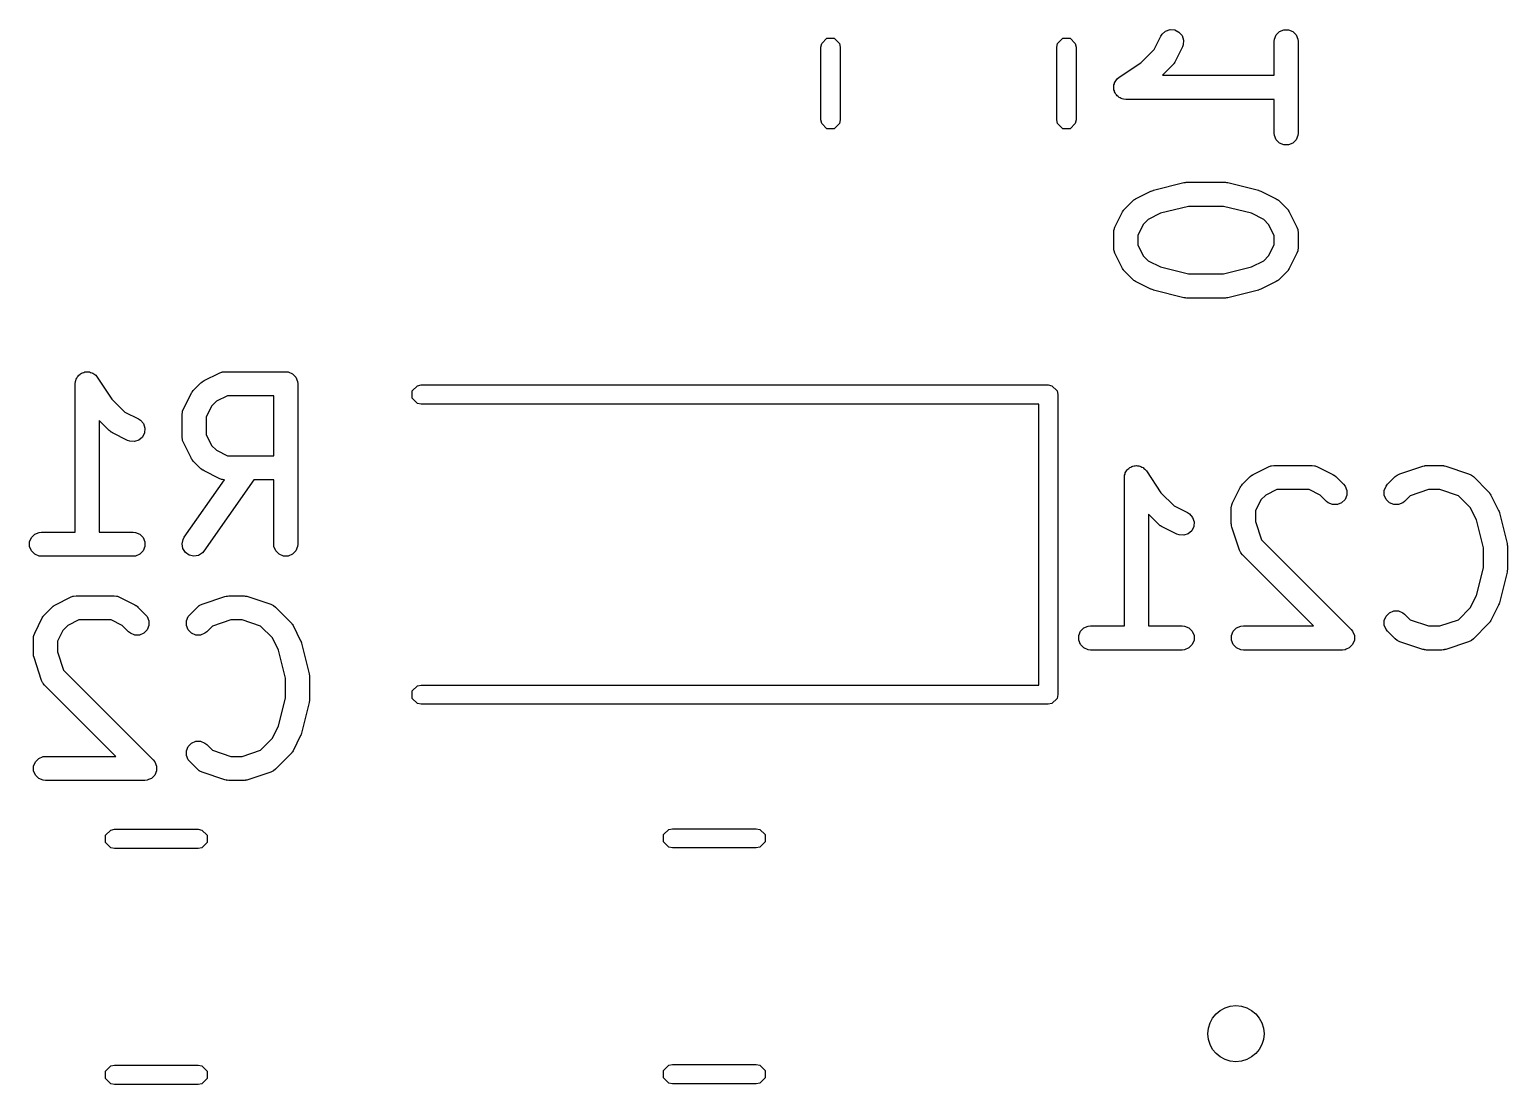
# Model space of a CAD drawing. Header units: inches. Extents: x 0.27 to 2.89, y 0.32 to 2.19.
# Drawn here: x 2.0435 to 2.4062, y 1.1004 to 1.3592 of the extents above; entities that cross this region are included whole.
import ezdxf

# ---------------------------------------------------------------- set-up
doc = ezdxf.new("R2010")
doc.units = ezdxf.units.IN
doc.header["$MEASUREMENT"] = 0
doc.layers.add('BLACK', color=250, linetype='CONTINUOUS')

msp = doc.modelspace()

# ---------------------------------------------------------------- linework, layer by layer
at = {"layer": 'BLACK', "linetype": 'CONTINUOUS'}
for p, q in [((2.23788, 1.35584), (2.23916, 1.35712)), ((2.23916, 1.35712), (2.24097, 1.35712)), ((2.24097, 1.35712), (2.24225, 1.35584)), ((2.29575, 1.35584), (2.29703, 1.35712)), ((2.29703, 1.35712), (2.29884, 1.35712)), ((2.29884, 1.35712), (2.30012, 1.35584)), ((2.31944, 1.35431), (2.3211, 1.35763)), ((2.3211, 1.35763), (2.32141, 1.35812)), ((2.32141, 1.35812), (2.32228, 1.35888)), ((2.32228, 1.35888), (2.32338, 1.35924)), ((2.32338, 1.35924), (2.32453, 1.35916)), ((2.32453, 1.35916), (2.32556, 1.35864)), ((2.32556, 1.35864), (2.32631, 1.35777)), ((2.32631, 1.35777), (2.32667, 1.35668)), ((2.32667, 1.35668), (2.32659, 1.35553)), ((2.34891, 1.35631), (2.34897, 1.35689)), ((2.34897, 1.35689), (2.34941, 1.35795)), ((2.34941, 1.35795), (2.35023, 1.35877)), ((2.35023, 1.35877), (2.35129, 1.35921)), ((2.35129, 1.35921), (2.35244, 1.35921)), ((2.35244, 1.35921), (2.35351, 1.35877)), ((2.35351, 1.35877), (2.35432, 1.35795)), ((2.35432, 1.35795), (2.35476, 1.35689)), ((2.35476, 1.35689), (2.35482, 1.35631)), ((2.2377, 1.35494), (2.23788, 1.35584)), ((2.2377, 1.33706), (2.2377, 1.35494)), ((2.24225, 1.35584), (2.24243, 1.35494)), ((2.24243, 1.35494), (2.24243, 1.33706)), ((2.29557, 1.35494), (2.29575, 1.35584)), ((2.29557, 1.33706), (2.29557, 1.35494)), ((2.30012, 1.35584), (2.3003, 1.35494)), ((2.3003, 1.35494), (2.3003, 1.33706)), ((2.31624, 1.35111), (2.31944, 1.35431)), ((2.32639, 1.35499), (2.32451, 1.35124)), ((2.32659, 1.35553), (2.32639, 1.35499)), ((2.34891, 1.34802), (2.34891, 1.35631)), ((2.35482, 1.35631), (2.35482, 1.33381)), ((2.31086, 1.34752), (2.31624, 1.35111)), ((2.32396, 1.35047), (2.3215, 1.34802)), ((2.32414, 1.3507), (2.32396, 1.35047)), ((2.3242, 1.35075), (2.32414, 1.3507)), ((2.32426, 1.35084), (2.3242, 1.35075)), ((2.32433, 1.35092), (2.32426, 1.35084)), ((2.32436, 1.35099), (2.32433, 1.35092)), ((2.32451, 1.35124), (2.32436, 1.35099)), ((2.3096, 1.34564), (2.30971, 1.34591)), ((2.30971, 1.34591), (2.30977, 1.3462)), ((2.30977, 1.3462), (2.30993, 1.34644)), ((2.30993, 1.34644), (2.31004, 1.3467)), ((2.31004, 1.3467), (2.31025, 1.34691)), ((2.31025, 1.34691), (2.31041, 1.34715)), ((2.31041, 1.34715), (2.31085, 1.34752)), ((2.31085, 1.34752), (2.31086, 1.34752)), ((2.31086, 1.34752), (2.31086, 1.34752)), ((2.31086, 1.34752), (2.31086, 1.34752)), ((2.3215, 1.34802), (2.34891, 1.34802)), ((2.30954, 1.34507), (2.3096, 1.34535)), ((2.3096, 1.34478), (2.30954, 1.34507)), ((2.3096, 1.34535), (2.3096, 1.34564)), ((2.3096, 1.34449), (2.3096, 1.34478)), ((2.30971, 1.34422), (2.3096, 1.34449)), ((2.30977, 1.34394), (2.30971, 1.34422)), ((2.30993, 1.34369), (2.30977, 1.34394)), ((2.31004, 1.34342), (2.30993, 1.34369)), ((2.31025, 1.34322), (2.31004, 1.34342)), ((2.31041, 1.34298), (2.31025, 1.34322)), ((2.31065, 1.34281), (2.31041, 1.34298)), ((2.31086, 1.34261), (2.31065, 1.34281)), ((2.31112, 1.3425), (2.31086, 1.34261)), ((2.31136, 1.34234), (2.31112, 1.3425)), ((2.31165, 1.34228), (2.31136, 1.34234)), ((2.31192, 1.34217), (2.31165, 1.34228)), ((2.31249, 1.34211), (2.31192, 1.34217)), ((2.3125, 1.34211), (2.31249, 1.34211)), ((2.31249, 1.34211), (2.31249, 1.34211)), ((2.31249, 1.34211), (2.31249, 1.34211)), ((2.34891, 1.34211), (2.3125, 1.34211)), ((2.34891, 1.33381), (2.34891, 1.34211)), ((2.23788, 1.33616), (2.2377, 1.33706)), ((2.23916, 1.33488), (2.23788, 1.33616)), ((2.24097, 1.33488), (2.23916, 1.33488)), ((2.24225, 1.33616), (2.24097, 1.33488)), ((2.24243, 1.33706), (2.24225, 1.33616)), ((2.29575, 1.33616), (2.29557, 1.33706)), ((2.29703, 1.33488), (2.29575, 1.33616)), ((2.29884, 1.33488), (2.29703, 1.33488)), ((2.30012, 1.33616), (2.29884, 1.33488)), ((2.3003, 1.33706), (2.30012, 1.33616)), ((2.34897, 1.33324), (2.34891, 1.33381)), ((2.34941, 1.33217), (2.34897, 1.33324)), ((2.35023, 1.33136), (2.34941, 1.33217)), ((2.35129, 1.33092), (2.35023, 1.33136)), ((2.35351, 1.33136), (2.35244, 1.33092)), ((2.35432, 1.33217), (2.35351, 1.33136)), ((2.35476, 1.33324), (2.35432, 1.33217)), ((2.35482, 1.33381), (2.35476, 1.33324)), ((2.35244, 1.33092), (2.35129, 1.33092)), ((2.31928, 1.31981), (2.32678, 1.32168)), ((2.32678, 1.32168), (2.32688, 1.3217)), ((2.32688, 1.3217), (2.32692, 1.32171)), ((2.32692, 1.32171), (2.32714, 1.32173)), ((2.32714, 1.32173), (2.32735, 1.32177)), ((2.32735, 1.32177), (2.32739, 1.32176)), ((2.32739, 1.32176), (2.32749, 1.32177)), ((2.32749, 1.32177), (2.33687, 1.32177)), ((2.33687, 1.32177), (2.33697, 1.32176)), ((2.33697, 1.32176), (2.33701, 1.32177)), ((2.33701, 1.32177), (2.33723, 1.32173)), ((2.33723, 1.32173), (2.33744, 1.32171)), ((2.33744, 1.32171), (2.33749, 1.3217)), ((2.33749, 1.3217), (2.33758, 1.32168)), ((2.33758, 1.32168), (2.34508, 1.31981)), ((2.31228, 1.31528), (2.31416, 1.31715)), ((2.31416, 1.31715), (2.31438, 1.31734)), ((2.31438, 1.31734), (2.31444, 1.3174)), ((2.31444, 1.3174), (2.31452, 1.31746)), ((2.31452, 1.31746), (2.31461, 1.31752)), ((2.31461, 1.31752), (2.31468, 1.31755)), ((2.31468, 1.31755), (2.31493, 1.31771)), ((2.31493, 1.31771), (2.31868, 1.31958)), ((2.31868, 1.31958), (2.31872, 1.3196)), ((2.31872, 1.3196), (2.31873, 1.31961)), ((2.31873, 1.31961), (2.31898, 1.3197)), ((2.31898, 1.3197), (2.31922, 1.31979)), ((2.31922, 1.31979), (2.31924, 1.31979)), ((2.31924, 1.31979), (2.31928, 1.31981)), ((2.34508, 1.31981), (2.34513, 1.31979)), ((2.34513, 1.31979), (2.34515, 1.31979)), ((2.34515, 1.31979), (2.34539, 1.3197)), ((2.34539, 1.3197), (2.34563, 1.31961)), ((2.34563, 1.31961), (2.34565, 1.3196)), ((2.34565, 1.3196), (2.34569, 1.31958)), ((2.34569, 1.31958), (2.34944, 1.31771)), ((2.34944, 1.31771), (2.34969, 1.31755)), ((2.34969, 1.31755), (2.34976, 1.31752)), ((2.34976, 1.31752), (2.34984, 1.31746)), ((2.34984, 1.31746), (2.34993, 1.3174)), ((2.34993, 1.3174), (2.34998, 1.31734)), ((2.34998, 1.31734), (2.35021, 1.31715)), ((2.35021, 1.31715), (2.35208, 1.31528)), ((2.30986, 1.31076), (2.31173, 1.31451)), ((2.31173, 1.31451), (2.31189, 1.31476)), ((2.31189, 1.31476), (2.31192, 1.31483)), ((2.31192, 1.31483), (2.31198, 1.31491)), ((2.31198, 1.31491), (2.31204, 1.315)), ((2.31204, 1.315), (2.3121, 1.31505)), ((2.3121, 1.31505), (2.31228, 1.31528)), ((2.32103, 1.31416), (2.318, 1.31264)), ((2.32786, 1.31586), (2.32103, 1.31416)), ((2.33651, 1.31586), (2.32786, 1.31586)), ((2.34334, 1.31416), (2.33651, 1.31586)), ((2.34637, 1.31264), (2.34334, 1.31416)), ((2.35208, 1.31528), (2.35227, 1.31505)), ((2.35227, 1.31505), (2.35232, 1.315)), ((2.35232, 1.315), (2.35238, 1.31491)), ((2.35238, 1.31491), (2.35245, 1.31483)), ((2.35245, 1.31483), (2.35248, 1.31476)), ((2.35248, 1.31476), (2.35263, 1.31451)), ((2.35263, 1.31451), (2.35451, 1.31076)), ((2.30954, 1.30944), (2.3096, 1.31002)), ((2.30954, 1.30569), (2.30954, 1.30944)), ((2.3096, 1.31002), (2.30964, 1.31012)), ((2.30964, 1.31012), (2.30965, 1.31022)), ((2.30965, 1.31022), (2.30986, 1.31076)), ((2.3168, 1.31144), (2.31545, 1.30875)), ((2.318, 1.31264), (2.3168, 1.31144)), ((2.34757, 1.31144), (2.34637, 1.31264)), ((2.34891, 1.30875), (2.34757, 1.31144)), ((2.35451, 1.31076), (2.35471, 1.31022)), ((2.35471, 1.31022), (2.35472, 1.31012)), ((2.35472, 1.31012), (2.35476, 1.31002)), ((2.35476, 1.31002), (2.35482, 1.30944)), ((2.35482, 1.30944), (2.35482, 1.30569)), ((2.31545, 1.30875), (2.31545, 1.30639)), ((2.31545, 1.30639), (2.3168, 1.30369)), ((2.34757, 1.30369), (2.34891, 1.30639)), ((2.34891, 1.30639), (2.34891, 1.30875)), ((2.3096, 1.30512), (2.30954, 1.30569)), ((2.30964, 1.30502), (2.3096, 1.30512)), ((2.30965, 1.30491), (2.30964, 1.30502)), ((2.30986, 1.30437), (2.30965, 1.30491)), ((2.31173, 1.30062), (2.30986, 1.30437)), ((2.3168, 1.30369), (2.318, 1.30249)), ((2.318, 1.30249), (2.32103, 1.30098)), ((2.34334, 1.30098), (2.34637, 1.30249)), ((2.34637, 1.30249), (2.34757, 1.30369)), ((2.35451, 1.30437), (2.35263, 1.30062)), ((2.35471, 1.30491), (2.35451, 1.30437)), ((2.35472, 1.30502), (2.35471, 1.30491)), ((2.35476, 1.30512), (2.35472, 1.30502)), ((2.35482, 1.30569), (2.35476, 1.30512)), ((2.31189, 1.30037), (2.31173, 1.30062)), ((2.31192, 1.3003), (2.31189, 1.30037)), ((2.31198, 1.30022), (2.31192, 1.3003)), ((2.31204, 1.30013), (2.31198, 1.30022)), ((2.3121, 1.30008), (2.31204, 1.30013)), ((2.31228, 1.29986), (2.3121, 1.30008)), ((2.31416, 1.29798), (2.31228, 1.29986)), ((2.32103, 1.30098), (2.32786, 1.29927)), ((2.32786, 1.29927), (2.33651, 1.29927)), ((2.33651, 1.29927), (2.34334, 1.30098)), ((2.35208, 1.29986), (2.35021, 1.29798)), ((2.35227, 1.30008), (2.35208, 1.29986)), ((2.35232, 1.30013), (2.35227, 1.30008)), ((2.35238, 1.30022), (2.35232, 1.30013)), ((2.35245, 1.3003), (2.35238, 1.30022)), ((2.35248, 1.30037), (2.35245, 1.3003)), ((2.35263, 1.30062), (2.35248, 1.30037)), ((2.31438, 1.29779), (2.31416, 1.29798)), ((2.31444, 1.29774), (2.31438, 1.29779)), ((2.31452, 1.29768), (2.31444, 1.29774)), ((2.31461, 1.29761), (2.31452, 1.29768)), ((2.31468, 1.29758), (2.31461, 1.29761)), ((2.31493, 1.29743), (2.31468, 1.29758)), ((2.31868, 1.29555), (2.31493, 1.29743)), ((2.31872, 1.29554), (2.31868, 1.29555)), ((2.31873, 1.29552), (2.31872, 1.29554)), ((2.31898, 1.29544), (2.31873, 1.29552)), ((2.31922, 1.29535), (2.31898, 1.29544)), ((2.31924, 1.29534), (2.31922, 1.29535)), ((2.31928, 1.29533), (2.31924, 1.29534)), ((2.32678, 1.29345), (2.31928, 1.29533)), ((2.34508, 1.29533), (2.33758, 1.29345)), ((2.34513, 1.29534), (2.34508, 1.29533)), ((2.34515, 1.29535), (2.34513, 1.29534)), ((2.34539, 1.29544), (2.34515, 1.29535)), ((2.34563, 1.29552), (2.34539, 1.29544)), ((2.34565, 1.29554), (2.34563, 1.29552)), ((2.34569, 1.29555), (2.34565, 1.29554)), ((2.34944, 1.29743), (2.34569, 1.29555)), ((2.34969, 1.29758), (2.34944, 1.29743)), ((2.34976, 1.29761), (2.34969, 1.29758)), ((2.34984, 1.29768), (2.34976, 1.29761)), ((2.34993, 1.29774), (2.34984, 1.29768)), ((2.34998, 1.29779), (2.34993, 1.29774)), ((2.35021, 1.29798), (2.34998, 1.29779)), ((2.32688, 1.29344), (2.32678, 1.29345)), ((2.32692, 1.29342), (2.32688, 1.29344)), ((2.32714, 1.2934), (2.32692, 1.29342)), ((2.32735, 1.29337), (2.32714, 1.2934)), ((2.32739, 1.29338), (2.32735, 1.29337)), ((2.32749, 1.29337), (2.32739, 1.29338)), ((2.33687, 1.29337), (2.32749, 1.29337)), ((2.33697, 1.29338), (2.33687, 1.29337)), ((2.33701, 1.29337), (2.33697, 1.29338)), ((2.33723, 1.2934), (2.33701, 1.29337)), ((2.33744, 1.29342), (2.33723, 1.2934)), ((2.33749, 1.29344), (2.33744, 1.29342)), ((2.33758, 1.29345), (2.33749, 1.29344)), ((2.05471, 1.2729), (2.05482, 1.27317)), ((2.05482, 1.27317), (2.05488, 1.27345)), ((2.05488, 1.27345), (2.05504, 1.2737)), ((2.05504, 1.2737), (2.05515, 1.27396)), ((2.05515, 1.27396), (2.05536, 1.27417)), ((2.05536, 1.27417), (2.05552, 1.27441)), ((2.05552, 1.27441), (2.05576, 1.27457)), ((2.05576, 1.27457), (2.05597, 1.27478)), ((2.05597, 1.27478), (2.05624, 1.27489)), ((2.05624, 1.27489), (2.05648, 1.27505)), ((2.05648, 1.27505), (2.05676, 1.27511)), ((2.05676, 1.27511), (2.05703, 1.27522)), ((2.05703, 1.27522), (2.05732, 1.27522)), ((2.05732, 1.27522), (2.05761, 1.27527)), ((2.05761, 1.27527), (2.05789, 1.27522)), ((2.05789, 1.27522), (2.05818, 1.27522)), ((2.05818, 1.27522), (2.05845, 1.27511)), ((2.05845, 1.27511), (2.05874, 1.27505)), ((2.05874, 1.27505), (2.05898, 1.27489)), ((2.05898, 1.27489), (2.05925, 1.27478)), ((2.05925, 1.27478), (2.05945, 1.27457)), ((2.05945, 1.27457), (2.0597, 1.27441)), ((2.0597, 1.27441), (2.06006, 1.27396)), ((2.06006, 1.27396), (2.06006, 1.27396)), ((2.06006, 1.27396), (2.06006, 1.27396)), ((2.06006, 1.27396), (2.06006, 1.27396)), ((2.06006, 1.27396), (2.06365, 1.26858)), ((2.08628, 1.27309), (2.09003, 1.27496)), ((2.09003, 1.27496), (2.09057, 1.27517)), ((2.09057, 1.27517), (2.09068, 1.27518)), ((2.09068, 1.27518), (2.09078, 1.27522)), ((2.09078, 1.27522), (2.09135, 1.27527)), ((2.09135, 1.27527), (2.10635, 1.27527)), ((2.10635, 1.27527), (2.10693, 1.27522)), ((2.10693, 1.27522), (2.10799, 1.27478)), ((2.10799, 1.27478), (2.1088, 1.27396)), ((2.1088, 1.27396), (2.10925, 1.2729)), ((2.05465, 1.27233), (2.05471, 1.2729)), ((2.05465, 1.27232), (2.05465, 1.27233)), ((2.05465, 1.27233), (2.05465, 1.27233)), ((2.05465, 1.2359), (2.05465, 1.27232)), ((2.05465, 1.27232), (2.05465, 1.27232)), ((2.08121, 1.26614), (2.08309, 1.26989)), ((2.08309, 1.26989), (2.08324, 1.27014)), ((2.08324, 1.27014), (2.08327, 1.27021)), ((2.08327, 1.27021), (2.08334, 1.27029)), ((2.08334, 1.27029), (2.08339, 1.27038)), ((2.08339, 1.27038), (2.08345, 1.27043)), ((2.08345, 1.27043), (2.08364, 1.27066)), ((2.08364, 1.27066), (2.08551, 1.27254)), ((2.08551, 1.27254), (2.08574, 1.27272)), ((2.08574, 1.27272), (2.08579, 1.27278)), ((2.08579, 1.27278), (2.08588, 1.27284)), ((2.08588, 1.27284), (2.08596, 1.2729)), ((2.08596, 1.2729), (2.08603, 1.27293)), ((2.08603, 1.27293), (2.08628, 1.27309)), ((2.10925, 1.2729), (2.1093, 1.27232)), ((2.1093, 1.27232), (2.1093, 1.23295)), ((2.13737, 1.27057), (2.13865, 1.27185)), ((2.13737, 1.26877), (2.13737, 1.27057)), ((2.13865, 1.27185), (2.13955, 1.27203)), ((2.13955, 1.27203), (2.29349, 1.27203)), ((2.29349, 1.27203), (2.29439, 1.27185)), ((2.29439, 1.27185), (2.29567, 1.27057)), ((2.29567, 1.27057), (2.29585, 1.26967)), ((2.29585, 1.26967), (2.29585, 1.19605)), ((2.06365, 1.26858), (2.06685, 1.26537)), ((2.081, 1.2656), (2.08121, 1.26614)), ((2.08815, 1.26682), (2.08681, 1.26413)), ((2.08935, 1.26802), (2.08815, 1.26682)), ((2.09205, 1.26937), (2.08935, 1.26802)), ((2.1034, 1.26937), (2.09205, 1.26937)), ((2.1034, 1.25465), (2.1034, 1.26937)), ((2.13865, 1.26749), (2.13737, 1.26877)), ((2.13955, 1.26731), (2.13865, 1.26749)), ((2.29113, 1.26731), (2.13955, 1.26731)), ((2.29113, 1.19841), (2.29113, 1.26731)), ((2.06302, 1.26086), (2.06056, 1.26332)), ((2.06056, 1.26332), (2.06056, 1.2359)), ((2.06685, 1.26537), (2.07017, 1.26371)), ((2.07017, 1.26371), (2.07066, 1.26341)), ((2.07066, 1.26341), (2.07142, 1.26254)), ((2.07142, 1.26254), (2.07178, 1.26144)), ((2.0809, 1.26482), (2.08096, 1.2654)), ((2.0809, 1.2592), (2.0809, 1.26482)), ((2.08096, 1.2654), (2.081, 1.2655)), ((2.081, 1.2655), (2.081, 1.2656)), ((2.08681, 1.26413), (2.08681, 1.2599)), ((2.06324, 1.26067), (2.06302, 1.26086)), ((2.06329, 1.26062), (2.06324, 1.26067)), ((2.06338, 1.26056), (2.06329, 1.26062)), ((2.06346, 1.26049), (2.06338, 1.26056)), ((2.06354, 1.26046), (2.06346, 1.26049)), ((2.06378, 1.26031), (2.06354, 1.26046)), ((2.06753, 1.25843), (2.06378, 1.26031)), ((2.07119, 1.25926), (2.07032, 1.25851)), ((2.0717, 1.26029), (2.07119, 1.25926)), ((2.07178, 1.26144), (2.0717, 1.26029)), ((2.08096, 1.25862), (2.0809, 1.2592)), ((2.08681, 1.2599), (2.08815, 1.2572)), ((2.06807, 1.25823), (2.06753, 1.25843)), ((2.06922, 1.25814), (2.06807, 1.25823)), ((2.07032, 1.25851), (2.06922, 1.25814)), ((2.081, 1.25852), (2.08096, 1.25862)), ((2.081, 1.25842), (2.081, 1.25852)), ((2.08121, 1.25788), (2.081, 1.25842)), ((2.08309, 1.25413), (2.08121, 1.25788)), ((2.08815, 1.2572), (2.08935, 1.256)), ((2.08935, 1.256), (2.09205, 1.25465)), ((2.08324, 1.25388), (2.08309, 1.25413)), ((2.08327, 1.25381), (2.08324, 1.25388)), ((2.08334, 1.25373), (2.08327, 1.25381)), ((2.08339, 1.25364), (2.08334, 1.25373)), ((2.08345, 1.25359), (2.08339, 1.25364)), ((2.08364, 1.25336), (2.08345, 1.25359)), ((2.08551, 1.25149), (2.08364, 1.25336)), ((2.08574, 1.2513), (2.08551, 1.25149)), ((2.09205, 1.25465), (2.1034, 1.25465)), ((2.31286, 1.25117), (2.31302, 1.25141)), ((2.31302, 1.25141), (2.31327, 1.25157)), ((2.31327, 1.25157), (2.31347, 1.25178)), ((2.31347, 1.25178), (2.31374, 1.25189)), ((2.31374, 1.25189), (2.31398, 1.25205)), ((2.31398, 1.25205), (2.31427, 1.25211)), ((2.31427, 1.25211), (2.31453, 1.25222)), ((2.31453, 1.25222), (2.31483, 1.25222)), ((2.31483, 1.25222), (2.31511, 1.25227)), ((2.31511, 1.25227), (2.3154, 1.25222)), ((2.3154, 1.25222), (2.31569, 1.25222)), ((2.31569, 1.25222), (2.31596, 1.25211)), ((2.31596, 1.25211), (2.31624, 1.25205)), ((2.31624, 1.25205), (2.31648, 1.25189)), ((2.31648, 1.25189), (2.31675, 1.25178)), ((2.31675, 1.25178), (2.31696, 1.25157)), ((2.31696, 1.25157), (2.3172, 1.25141)), ((2.3172, 1.25141), (2.31756, 1.25096)), ((2.34379, 1.25009), (2.34754, 1.25196)), ((2.34754, 1.25196), (2.34808, 1.25217)), ((2.34808, 1.25217), (2.34818, 1.25218)), ((2.34818, 1.25218), (2.34828, 1.25222)), ((2.34828, 1.25222), (2.34886, 1.25227)), ((2.34886, 1.25227), (2.35823, 1.25227)), ((2.35823, 1.25227), (2.35881, 1.25222)), ((2.35881, 1.25222), (2.3589, 1.25218)), ((2.3589, 1.25218), (2.35901, 1.25217)), ((2.35901, 1.25217), (2.35955, 1.25196)), ((2.35955, 1.25196), (2.3633, 1.25009)), ((2.37979, 1.25025), (2.38542, 1.25212)), ((2.38542, 1.25212), (2.3857, 1.25219)), ((2.3857, 1.25219), (2.38578, 1.25222)), ((2.38578, 1.25222), (2.38588, 1.25223)), ((2.38588, 1.25223), (2.38598, 1.25225)), ((2.38598, 1.25225), (2.38606, 1.25225)), ((2.38606, 1.25225), (2.38635, 1.25227)), ((2.38635, 1.25227), (2.3901, 1.25227)), ((2.3901, 1.25227), (2.39039, 1.25225)), ((2.39039, 1.25225), (2.39047, 1.25225)), ((2.39047, 1.25225), (2.39057, 1.25223)), ((2.39057, 1.25223), (2.39068, 1.25222)), ((2.39068, 1.25222), (2.39075, 1.25219)), ((2.39075, 1.25219), (2.39103, 1.25212)), ((2.39103, 1.25212), (2.39666, 1.25025)), ((2.08143, 1.23465), (2.09131, 1.24875)), ((2.08579, 1.25124), (2.08574, 1.2513)), ((2.08588, 1.25119), (2.08579, 1.25124)), ((2.08596, 1.25112), (2.08588, 1.25119)), ((2.08603, 1.25109), (2.08596, 1.25112)), ((2.08628, 1.25093), (2.08603, 1.25109)), ((2.09851, 1.24875), (2.08627, 1.23126)), ((2.09003, 1.24906), (2.08628, 1.25093)), ((2.09057, 1.24885), (2.09003, 1.24906)), ((2.09068, 1.24884), (2.09057, 1.24885)), ((2.09078, 1.2488), (2.09068, 1.24884)), ((2.09131, 1.24875), (2.09078, 1.2488)), ((2.1034, 1.24875), (2.09851, 1.24875)), ((2.1034, 1.23295), (2.1034, 1.24875)), ((2.31216, 1.24933), (2.31221, 1.2499)), ((2.31216, 1.24932), (2.31216, 1.24933)), ((2.31216, 1.24933), (2.31216, 1.24933)), ((2.31216, 1.2129), (2.31216, 1.24932)), ((2.31216, 1.24932), (2.31216, 1.24932)), ((2.31221, 1.2499), (2.31233, 1.25017)), ((2.31233, 1.25017), (2.31238, 1.25045)), ((2.31238, 1.25045), (2.31254, 1.2507)), ((2.31254, 1.2507), (2.31266, 1.25096)), ((2.31266, 1.25096), (2.31286, 1.25117)), ((2.31756, 1.25096), (2.31757, 1.25096)), ((2.31757, 1.25096), (2.31757, 1.25096)), ((2.31757, 1.25096), (2.31757, 1.25096)), ((2.31757, 1.25096), (2.32115, 1.24558)), ((2.34114, 1.24766), (2.34302, 1.24954)), ((2.34302, 1.24954), (2.34325, 1.24972)), ((2.34325, 1.24972), (2.3433, 1.24978)), ((2.3433, 1.24978), (2.34339, 1.24984)), ((2.34339, 1.24984), (2.34347, 1.2499)), ((2.34347, 1.2499), (2.34354, 1.24993)), ((2.34354, 1.24993), (2.34379, 1.25009)), ((2.3633, 1.25009), (2.36355, 1.24993)), ((2.36355, 1.24993), (2.36362, 1.2499)), ((2.36362, 1.2499), (2.3637, 1.24984)), ((2.3637, 1.24984), (2.36379, 1.24978)), ((2.36379, 1.24978), (2.36384, 1.24972)), ((2.36384, 1.24972), (2.36407, 1.24954)), ((2.36407, 1.24954), (2.36594, 1.24766)), ((2.37676, 1.24766), (2.37864, 1.24954)), ((2.37864, 1.24954), (2.37909, 1.2499)), ((2.37909, 1.2499), (2.37918, 1.24994)), ((2.37918, 1.24994), (2.37927, 1.25001)), ((2.37927, 1.25001), (2.37979, 1.25025)), ((2.39666, 1.25025), (2.39719, 1.25001)), ((2.39719, 1.25001), (2.39727, 1.24994)), ((2.39727, 1.24994), (2.39737, 1.2499)), ((2.39737, 1.2499), (2.39781, 1.24954)), ((2.39781, 1.24954), (2.40156, 1.24579)), ((2.32115, 1.24558), (2.32436, 1.24238)), ((2.33872, 1.24314), (2.34059, 1.24689)), ((2.34059, 1.24689), (2.34075, 1.24714)), ((2.34075, 1.24714), (2.34078, 1.24721)), ((2.34078, 1.24721), (2.34084, 1.24729)), ((2.34084, 1.24729), (2.3409, 1.24738)), ((2.3409, 1.24738), (2.34096, 1.24743)), ((2.34096, 1.24743), (2.34114, 1.24766)), ((2.34686, 1.24502), (2.34566, 1.24382)), ((2.34955, 1.24637), (2.34686, 1.24502)), ((2.35753, 1.24637), (2.34955, 1.24637)), ((2.36023, 1.24502), (2.35753, 1.24637)), ((2.36177, 1.24348), (2.36023, 1.24502)), ((2.36594, 1.24766), (2.36631, 1.24721)), ((2.36631, 1.24721), (2.36675, 1.24615)), ((2.36675, 1.245), (2.36631, 1.24393)), ((2.36675, 1.24615), (2.36675, 1.245)), ((2.37596, 1.24615), (2.3764, 1.24721)), ((2.37596, 1.245), (2.37596, 1.24615)), ((2.3764, 1.24393), (2.37596, 1.245)), ((2.3764, 1.24721), (2.37676, 1.24766)), ((2.38232, 1.24487), (2.38094, 1.24348)), ((2.38683, 1.24637), (2.38232, 1.24487)), ((2.38962, 1.24637), (2.38683, 1.24637)), ((2.39413, 1.24487), (2.38962, 1.24637)), ((2.39705, 1.24195), (2.39413, 1.24487)), ((2.40156, 1.24579), (2.40175, 1.24556)), ((2.40175, 1.24556), (2.40181, 1.24551)), ((2.40181, 1.24551), (2.40186, 1.24542)), ((2.40186, 1.24542), (2.40193, 1.24534)), ((2.40193, 1.24534), (2.40196, 1.24527)), ((2.40196, 1.24527), (2.40212, 1.24502)), ((2.40212, 1.24502), (2.40399, 1.24127)), ((2.32436, 1.24238), (2.32768, 1.24071)), ((2.32768, 1.24071), (2.32817, 1.24041)), ((2.3384, 1.24182), (2.33846, 1.2424)), ((2.3384, 1.23807), (2.3384, 1.24182)), ((2.33846, 1.2424), (2.3385, 1.2425)), ((2.3385, 1.2425), (2.33851, 1.2426)), ((2.33851, 1.2426), (2.33872, 1.24314)), ((2.34566, 1.24382), (2.34431, 1.24113)), ((2.34431, 1.24113), (2.34431, 1.23855)), ((2.36221, 1.24312), (2.36177, 1.24348)), ((2.36328, 1.24268), (2.36221, 1.24312)), ((2.36443, 1.24268), (2.36328, 1.24268)), ((2.36549, 1.24312), (2.36443, 1.24268)), ((2.36631, 1.24393), (2.36549, 1.24312)), ((2.37721, 1.24312), (2.3764, 1.24393)), ((2.37828, 1.24268), (2.37721, 1.24312)), ((2.37943, 1.24268), (2.37828, 1.24268)), ((2.38049, 1.24312), (2.37943, 1.24268)), ((2.38094, 1.24348), (2.38049, 1.24312)), ((2.39856, 1.23892), (2.39705, 1.24195)), ((2.40399, 1.24127), (2.40401, 1.24123)), ((2.40401, 1.24123), (2.40402, 1.24121)), ((2.40402, 1.24121), (2.40411, 1.24097)), ((2.40411, 1.24097), (2.4042, 1.24073)), ((2.4042, 1.24073), (2.4042, 1.24071)), ((2.4042, 1.24071), (2.40421, 1.24066)), ((2.40421, 1.24066), (2.40609, 1.23317)), ((2.32052, 1.23786), (2.31806, 1.24032)), ((2.31806, 1.24032), (2.31806, 1.2129)), ((2.32075, 1.23767), (2.32052, 1.23786)), ((2.3208, 1.23762), (2.32075, 1.23767)), ((2.32089, 1.23756), (2.3208, 1.23762)), ((2.32097, 1.23749), (2.32089, 1.23756)), ((2.32104, 1.23746), (2.32097, 1.23749)), ((2.32129, 1.23731), (2.32104, 1.23746)), ((2.32504, 1.23543), (2.32129, 1.23731)), ((2.32817, 1.24041), (2.32892, 1.23954)), ((2.32921, 1.23729), (2.32869, 1.23626)), ((2.32892, 1.23954), (2.32929, 1.23844)), ((2.32929, 1.23844), (2.32921, 1.23729)), ((2.33843, 1.23778), (2.3384, 1.23807)), ((2.33843, 1.2377), (2.33843, 1.23778)), ((2.33845, 1.2376), (2.33843, 1.2377)), ((2.33846, 1.2375), (2.33845, 1.2376)), ((2.33849, 1.23743), (2.33846, 1.2375)), ((2.33856, 1.23714), (2.33849, 1.23743)), ((2.34043, 1.23152), (2.33856, 1.23714)), ((2.34431, 1.23855), (2.34581, 1.23404)), ((2.40027, 1.23209), (2.39856, 1.23892)), ((2.04346, 1.23353), (2.0439, 1.23459)), ((2.04346, 1.23238), (2.04346, 1.23353)), ((2.0439, 1.23459), (2.04472, 1.23541)), ((2.04472, 1.23541), (2.04578, 1.23585)), ((2.04578, 1.23585), (2.04636, 1.2359)), ((2.04636, 1.2359), (2.05465, 1.2359)), ((2.06056, 1.2359), (2.06885, 1.2359)), ((2.06885, 1.2359), (2.06943, 1.23585)), ((2.06943, 1.23585), (2.07049, 1.23541)), ((2.07049, 1.23541), (2.07131, 1.23459)), ((2.07131, 1.23459), (2.07175, 1.23353)), ((2.07175, 1.23353), (2.07175, 1.23238)), ((2.0809, 1.23302), (2.08115, 1.23414)), ((2.08115, 1.23414), (2.08143, 1.23465)), ((2.32558, 1.23523), (2.32504, 1.23543)), ((2.32673, 1.23514), (2.32558, 1.23523)), ((2.32782, 1.23551), (2.32673, 1.23514)), ((2.32869, 1.23626), (2.32782, 1.23551)), ((2.34581, 1.23404), (2.36782, 1.21204)), ((2.0439, 1.23131), (2.04346, 1.23238)), ((2.04472, 1.2305), (2.0439, 1.23131)), ((2.04578, 1.23006), (2.04472, 1.2305)), ((2.04636, 1.23), (2.04578, 1.23006)), ((2.06885, 1.23), (2.04636, 1.23)), ((2.06943, 1.23006), (2.06885, 1.23)), ((2.07049, 1.2305), (2.06943, 1.23006)), ((2.07131, 1.23131), (2.07049, 1.2305)), ((2.07175, 1.23238), (2.07131, 1.23131)), ((2.0811, 1.23188), (2.0809, 1.23302)), ((2.08172, 1.23091), (2.0811, 1.23188)), ((2.08266, 1.23025), (2.08172, 1.23091)), ((2.08379, 1.23), (2.08266, 1.23025)), ((2.08492, 1.2302), (2.08379, 1.23)), ((2.08589, 1.23082), (2.08492, 1.2302)), ((2.08627, 1.23126), (2.08589, 1.23082)), ((2.10345, 1.23238), (2.1034, 1.23295)), ((2.10389, 1.23131), (2.10345, 1.23238)), ((2.10471, 1.2305), (2.10389, 1.23131)), ((2.10577, 1.23006), (2.10471, 1.2305)), ((2.10693, 1.23006), (2.10577, 1.23006)), ((2.10799, 1.2305), (2.10693, 1.23006)), ((2.1088, 1.23131), (2.10799, 1.2305)), ((2.10925, 1.23238), (2.1088, 1.23131)), ((2.1093, 1.23295), (2.10925, 1.23238)), ((2.34067, 1.23099), (2.34043, 1.23152)), ((2.34074, 1.23091), (2.34067, 1.23099)), ((2.34078, 1.23081), (2.34074, 1.23091)), ((2.34114, 1.23036), (2.34078, 1.23081)), ((2.3586, 1.2129), (2.34114, 1.23036)), ((2.40027, 1.22719), (2.40027, 1.23209)), ((2.40609, 1.23317), (2.4061, 1.23307)), ((2.4061, 1.23307), (2.40612, 1.23303)), ((2.40612, 1.23303), (2.40614, 1.23281)), ((2.40614, 1.23281), (2.40617, 1.23259)), ((2.40617, 1.23259), (2.40617, 1.23255)), ((2.40617, 1.23255), (2.40618, 1.23245)), ((2.40618, 1.23245), (2.40618, 1.22682)), ((2.39856, 1.22036), (2.40027, 1.22719)), ((2.40609, 1.22611), (2.40421, 1.21861)), ((2.4061, 1.22621), (2.40609, 1.22611)), ((2.40612, 1.22625), (2.4061, 1.22621)), ((2.40614, 1.22647), (2.40612, 1.22625)), ((2.40617, 1.22668), (2.40614, 1.22647)), ((2.40618, 1.22682), (2.40617, 1.22672)), ((2.40617, 1.22672), (2.40617, 1.22668)), ((2.04979, 1.21809), (2.05354, 1.21996)), ((2.05354, 1.21996), (2.05408, 1.22017)), ((2.05408, 1.22017), (2.05418, 1.22018)), ((2.05418, 1.22018), (2.05428, 1.22022)), ((2.05428, 1.22022), (2.05486, 1.22027)), ((2.05486, 1.22027), (2.06423, 1.22027)), ((2.06423, 1.22027), (2.06481, 1.22022)), ((2.06481, 1.22022), (2.0649, 1.22018)), ((2.0649, 1.22018), (2.06501, 1.22017)), ((2.06501, 1.22017), (2.06555, 1.21996)), ((2.06555, 1.21996), (2.0693, 1.21809)), ((2.08579, 1.21825), (2.09142, 1.22012)), ((2.09142, 1.22012), (2.0917, 1.22019)), ((2.0917, 1.22019), (2.09178, 1.22022)), ((2.09178, 1.22022), (2.09188, 1.22023)), ((2.09188, 1.22023), (2.09198, 1.22025)), ((2.09198, 1.22025), (2.09206, 1.22025)), ((2.09206, 1.22025), (2.09235, 1.22027)), ((2.09235, 1.22027), (2.0961, 1.22027)), ((2.0961, 1.22027), (2.09639, 1.22025)), ((2.09639, 1.22025), (2.09647, 1.22025)), ((2.09647, 1.22025), (2.09657, 1.22023)), ((2.09657, 1.22023), (2.09668, 1.22022)), ((2.09668, 1.22022), (2.09675, 1.22019)), ((2.09675, 1.22019), (2.09703, 1.22012)), ((2.09703, 1.22012), (2.10266, 1.21825)), ((2.39705, 1.21733), (2.39856, 1.22036)), ((2.04659, 1.21489), (2.04675, 1.21514)), ((2.04675, 1.21514), (2.04678, 1.21521)), ((2.04678, 1.21521), (2.04684, 1.21529)), ((2.04684, 1.21529), (2.0469, 1.21538)), ((2.0469, 1.21538), (2.04696, 1.21543)), ((2.04696, 1.21543), (2.04714, 1.21566)), ((2.04714, 1.21566), (2.04902, 1.21754)), ((2.04902, 1.21754), (2.04925, 1.21772)), ((2.04925, 1.21772), (2.0493, 1.21778)), ((2.0493, 1.21778), (2.04939, 1.21784)), ((2.04939, 1.21784), (2.04947, 1.2179)), ((2.04947, 1.2179), (2.04954, 1.21793)), ((2.04954, 1.21793), (2.04979, 1.21809)), ((2.0693, 1.21809), (2.06955, 1.21793)), ((2.06955, 1.21793), (2.06962, 1.2179)), ((2.06962, 1.2179), (2.0697, 1.21784)), ((2.0697, 1.21784), (2.06979, 1.21778)), ((2.06979, 1.21778), (2.06984, 1.21772)), ((2.06984, 1.21772), (2.07007, 1.21754)), ((2.07007, 1.21754), (2.07194, 1.21566)), ((2.07194, 1.21566), (2.07231, 1.21521)), ((2.07231, 1.21521), (2.07275, 1.21415)), ((2.08196, 1.21415), (2.0824, 1.21521)), ((2.0824, 1.21521), (2.08276, 1.21566)), ((2.08276, 1.21566), (2.08464, 1.21754)), ((2.08464, 1.21754), (2.08509, 1.2179)), ((2.08509, 1.2179), (2.08518, 1.21794)), ((2.08518, 1.21794), (2.08527, 1.21801)), ((2.08527, 1.21801), (2.08579, 1.21825)), ((2.10266, 1.21825), (2.10319, 1.21801)), ((2.10319, 1.21801), (2.10327, 1.21794)), ((2.10327, 1.21794), (2.10337, 1.2179)), ((2.10337, 1.2179), (2.10381, 1.21754)), ((2.10381, 1.21754), (2.10756, 1.21379)), ((2.37596, 1.21428), (2.3764, 1.21534)), ((2.3764, 1.21534), (2.37721, 1.21616)), ((2.37721, 1.21616), (2.37828, 1.2166)), ((2.37828, 1.2166), (2.37943, 1.2166)), ((2.37943, 1.2166), (2.38049, 1.21616)), ((2.38049, 1.21616), (2.38094, 1.21579)), ((2.38094, 1.21579), (2.38232, 1.21441)), ((2.39413, 1.21441), (2.39705, 1.21733)), ((2.40399, 1.21801), (2.40212, 1.21426)), ((2.40401, 1.21805), (2.40399, 1.21801)), ((2.40402, 1.21806), (2.40401, 1.21805)), ((2.40411, 1.21831), (2.40402, 1.21806)), ((2.4042, 1.21855), (2.40411, 1.21831)), ((2.40421, 1.21861), (2.4042, 1.21857)), ((2.4042, 1.21857), (2.4042, 1.21855)), ((2.04472, 1.21114), (2.04659, 1.21489)), ((2.05166, 1.21182), (2.05031, 1.20913)), ((2.05286, 1.21302), (2.05166, 1.21182)), ((2.05555, 1.21437), (2.05286, 1.21302)), ((2.06353, 1.21437), (2.05555, 1.21437)), ((2.06623, 1.21302), (2.06353, 1.21437)), ((2.06777, 1.21148), (2.06623, 1.21302)), ((2.06821, 1.21112), (2.06777, 1.21148)), ((2.07231, 1.21193), (2.07149, 1.21112)), ((2.07275, 1.213), (2.07231, 1.21193)), ((2.07275, 1.21415), (2.07275, 1.213)), ((2.08196, 1.213), (2.08196, 1.21415)), ((2.0824, 1.21193), (2.08196, 1.213)), ((2.08321, 1.21112), (2.0824, 1.21193)), ((2.08694, 1.21148), (2.08649, 1.21112)), ((2.08832, 1.21287), (2.08694, 1.21148)), ((2.09283, 1.21437), (2.08832, 1.21287)), ((2.09562, 1.21437), (2.09283, 1.21437)), ((2.10013, 1.21287), (2.09562, 1.21437)), ((2.10305, 1.20995), (2.10013, 1.21287)), ((2.10756, 1.21379), (2.10775, 1.21356)), ((2.10775, 1.21356), (2.10781, 1.21351)), ((2.10781, 1.21351), (2.10786, 1.21342)), ((2.10786, 1.21342), (2.10793, 1.21334)), ((2.10793, 1.21334), (2.10796, 1.21327)), ((2.10796, 1.21327), (2.10812, 1.21302)), ((2.10812, 1.21302), (2.10999, 1.20927)), ((2.30097, 1.21053), (2.30141, 1.21159)), ((2.30141, 1.21159), (2.30222, 1.21241)), ((2.30222, 1.21241), (2.30329, 1.21285)), ((2.30329, 1.21285), (2.30386, 1.2129)), ((2.30386, 1.2129), (2.31216, 1.2129)), ((2.31806, 1.2129), (2.32636, 1.2129)), ((2.32636, 1.2129), (2.32694, 1.21285)), ((2.32694, 1.21285), (2.328, 1.21241)), ((2.328, 1.21241), (2.32881, 1.21159)), ((2.32881, 1.21159), (2.32926, 1.21053)), ((2.33846, 1.21053), (2.3389, 1.21159)), ((2.3389, 1.21159), (2.33972, 1.21241)), ((2.33972, 1.21241), (2.34078, 1.21285)), ((2.34078, 1.21285), (2.34136, 1.2129)), ((2.34136, 1.2129), (2.3586, 1.2129)), ((2.36782, 1.21204), (2.36818, 1.21159)), ((2.36818, 1.21159), (2.36863, 1.21053)), ((2.37596, 1.21313), (2.37596, 1.21428)), ((2.3764, 1.21206), (2.37596, 1.21313)), ((2.37676, 1.21161), (2.3764, 1.21206)), ((2.37864, 1.20974), (2.37676, 1.21161)), ((2.38232, 1.21441), (2.38683, 1.2129)), ((2.38683, 1.2129), (2.38962, 1.2129)), ((2.38962, 1.2129), (2.39413, 1.21441)), ((2.40156, 1.21349), (2.39781, 1.20974)), ((2.40175, 1.21371), (2.40156, 1.21349)), ((2.40181, 1.21377), (2.40175, 1.21371)), ((2.40186, 1.21385), (2.40181, 1.21377)), ((2.40193, 1.21394), (2.40186, 1.21385)), ((2.40196, 1.21401), (2.40193, 1.21394)), ((2.40212, 1.21426), (2.40196, 1.21401)), ((2.0444, 1.20982), (2.04446, 1.2104)), ((2.0444, 1.20607), (2.0444, 1.20982)), ((2.04446, 1.2104), (2.0445, 1.2105)), ((2.0445, 1.2105), (2.04451, 1.2106)), ((2.04451, 1.2106), (2.04472, 1.21114)), ((2.05031, 1.20913), (2.05031, 1.20655)), ((2.06928, 1.21068), (2.06821, 1.21112)), ((2.07043, 1.21068), (2.06928, 1.21068)), ((2.07149, 1.21112), (2.07043, 1.21068)), ((2.08428, 1.21068), (2.08321, 1.21112)), ((2.08543, 1.21068), (2.08428, 1.21068)), ((2.08649, 1.21112), (2.08543, 1.21068)), ((2.10456, 1.20692), (2.10305, 1.20995)), ((2.10999, 1.20927), (2.11001, 1.20923)), ((2.11001, 1.20923), (2.11002, 1.20921)), ((2.11002, 1.20921), (2.11011, 1.20897)), ((2.11011, 1.20897), (2.1102, 1.20873)), ((2.1102, 1.20873), (2.1102, 1.20871)), ((2.1102, 1.20871), (2.11021, 1.20866)), ((2.11021, 1.20866), (2.11209, 1.20117)), ((2.30097, 1.20938), (2.30097, 1.21053)), ((2.30141, 1.20831), (2.30097, 1.20938)), ((2.30222, 1.2075), (2.30141, 1.20831)), ((2.32881, 1.20831), (2.328, 1.2075)), ((2.32926, 1.20938), (2.32881, 1.20831)), ((2.32926, 1.21053), (2.32926, 1.20938)), ((2.33846, 1.20938), (2.33846, 1.21053)), ((2.3389, 1.20831), (2.33846, 1.20938)), ((2.33972, 1.2075), (2.3389, 1.20831)), ((2.36818, 1.20831), (2.36737, 1.2075)), ((2.36863, 1.20938), (2.36818, 1.20831)), ((2.36863, 1.21053), (2.36863, 1.20938)), ((2.37909, 1.20937), (2.37864, 1.20974)), ((2.37918, 1.20933), (2.37909, 1.20937)), ((2.37927, 1.20926), (2.37918, 1.20933)), ((2.37979, 1.20903), (2.37927, 1.20926)), ((2.38542, 1.20715), (2.37979, 1.20903)), ((2.39666, 1.20903), (2.39103, 1.20715)), ((2.39719, 1.20926), (2.39666, 1.20903)), ((2.39727, 1.20933), (2.39719, 1.20926)), ((2.39737, 1.20937), (2.39727, 1.20933)), ((2.39781, 1.20974), (2.39737, 1.20937)), ((2.04443, 1.20578), (2.0444, 1.20607)), ((2.04443, 1.2057), (2.04443, 1.20578)), ((2.04445, 1.2056), (2.04443, 1.2057)), ((2.04446, 1.2055), (2.04445, 1.2056)), ((2.04449, 1.20543), (2.04446, 1.2055)), ((2.04456, 1.20514), (2.04449, 1.20543)), ((2.04643, 1.19952), (2.04456, 1.20514)), ((2.05031, 1.20655), (2.05181, 1.20204)), ((2.10627, 1.20009), (2.10456, 1.20692)), ((2.30329, 1.20706), (2.30222, 1.2075)), ((2.30386, 1.207), (2.30329, 1.20706)), ((2.32636, 1.207), (2.30386, 1.207)), ((2.32694, 1.20706), (2.32636, 1.207)), ((2.328, 1.2075), (2.32694, 1.20706)), ((2.34078, 1.20706), (2.33972, 1.2075)), ((2.34136, 1.207), (2.34078, 1.20706)), ((2.36573, 1.207), (2.34136, 1.207)), ((2.36631, 1.20706), (2.36573, 1.207)), ((2.36662, 1.20719), (2.36631, 1.20706)), ((2.36737, 1.2075), (2.36662, 1.20719)), ((2.3857, 1.20709), (2.38542, 1.20715)), ((2.38578, 1.20706), (2.3857, 1.20709)), ((2.38588, 1.20705), (2.38578, 1.20706)), ((2.38598, 1.20702), (2.38588, 1.20705)), ((2.38606, 1.20703), (2.38598, 1.20702)), ((2.38635, 1.207), (2.38606, 1.20703)), ((2.3901, 1.207), (2.38635, 1.207)), ((2.39039, 1.20703), (2.3901, 1.207)), ((2.39047, 1.20702), (2.39039, 1.20703)), ((2.39057, 1.20705), (2.39047, 1.20702)), ((2.39068, 1.20706), (2.39057, 1.20705)), ((2.39075, 1.20709), (2.39068, 1.20706)), ((2.39103, 1.20715), (2.39075, 1.20709)), ((2.05181, 1.20204), (2.07382, 1.18004)), ((2.11209, 1.20117), (2.1121, 1.20107)), ((2.1121, 1.20107), (2.11212, 1.20103)), ((2.11212, 1.20103), (2.11214, 1.20081)), ((2.11214, 1.20081), (2.11217, 1.20059)), ((2.11217, 1.20059), (2.11217, 1.20055)), ((2.04667, 1.19899), (2.04643, 1.19952)), ((2.04674, 1.19891), (2.04667, 1.19899)), ((2.04678, 1.19881), (2.04674, 1.19891)), ((2.04714, 1.19836), (2.04678, 1.19881)), ((2.0646, 1.1809), (2.04714, 1.19836)), ((2.10627, 1.19519), (2.10627, 1.20009)), ((2.11217, 1.20055), (2.11218, 1.20045)), ((2.11218, 1.20045), (2.11218, 1.19482)), ((2.13737, 1.19695), (2.13865, 1.19823)), ((2.13865, 1.19823), (2.13955, 1.19841)), ((2.13955, 1.19841), (2.29113, 1.19841)), ((2.10456, 1.18836), (2.10627, 1.19519)), ((2.11209, 1.19411), (2.11021, 1.18661)), ((2.1121, 1.19421), (2.11209, 1.19411)), ((2.11212, 1.19425), (2.1121, 1.19421)), ((2.11214, 1.19447), (2.11212, 1.19425)), ((2.11217, 1.19468), (2.11214, 1.19447)), ((2.11218, 1.19482), (2.11217, 1.19472)), ((2.11217, 1.19472), (2.11217, 1.19468)), ((2.13737, 1.19514), (2.13737, 1.19695)), ((2.13865, 1.19386), (2.13737, 1.19514)), ((2.13955, 1.19369), (2.13865, 1.19386)), ((2.29349, 1.19369), (2.13955, 1.19369)), ((2.29439, 1.19386), (2.29349, 1.19369)), ((2.29567, 1.19514), (2.29439, 1.19386)), ((2.29585, 1.19605), (2.29567, 1.19514)), ((2.10305, 1.18533), (2.10456, 1.18836)), ((2.11011, 1.18631), (2.11002, 1.18606)), ((2.1102, 1.18655), (2.11011, 1.18631)), ((2.11021, 1.18661), (2.1102, 1.18657)), ((2.1102, 1.18657), (2.1102, 1.18655)), ((2.08196, 1.18228), (2.0824, 1.18334)), ((2.0824, 1.18334), (2.08321, 1.18416)), ((2.08321, 1.18416), (2.08428, 1.1846)), ((2.08428, 1.1846), (2.08543, 1.1846)), ((2.08543, 1.1846), (2.08649, 1.18416)), ((2.08649, 1.18416), (2.08694, 1.18379)), ((2.08694, 1.18379), (2.08832, 1.18241)), ((2.10013, 1.18241), (2.10305, 1.18533)), ((2.10999, 1.18601), (2.10812, 1.18226)), ((2.11001, 1.18605), (2.10999, 1.18601)), ((2.11002, 1.18606), (2.11001, 1.18605)), ((2.04446, 1.17853), (2.0449, 1.17959)), ((2.0449, 1.17959), (2.04572, 1.18041)), ((2.04572, 1.18041), (2.04678, 1.18085)), ((2.04678, 1.18085), (2.04736, 1.1809)), ((2.04736, 1.1809), (2.0646, 1.1809)), ((2.07382, 1.18004), (2.07418, 1.17959)), ((2.07418, 1.17959), (2.07463, 1.17853)), ((2.08196, 1.18113), (2.08196, 1.18228)), ((2.0824, 1.18006), (2.08196, 1.18113)), ((2.08276, 1.17961), (2.0824, 1.18006)), ((2.08464, 1.17774), (2.08276, 1.17961)), ((2.08832, 1.18241), (2.09283, 1.1809)), ((2.09283, 1.1809), (2.09562, 1.1809)), ((2.09562, 1.1809), (2.10013, 1.18241)), ((2.10756, 1.18149), (2.10381, 1.17774)), ((2.10775, 1.18171), (2.10756, 1.18149)), ((2.10781, 1.18177), (2.10775, 1.18171)), ((2.10786, 1.18185), (2.10781, 1.18177)), ((2.10793, 1.18194), (2.10786, 1.18185)), ((2.10796, 1.18201), (2.10793, 1.18194)), ((2.10812, 1.18226), (2.10796, 1.18201)), ((2.04446, 1.17738), (2.04446, 1.17853)), ((2.0449, 1.17631), (2.04446, 1.17738)), ((2.04572, 1.1755), (2.0449, 1.17631)), ((2.04678, 1.17506), (2.04572, 1.1755)), ((2.07337, 1.1755), (2.07262, 1.17519)), ((2.07418, 1.17631), (2.07337, 1.1755)), ((2.07463, 1.17738), (2.07418, 1.17631)), ((2.07463, 1.17853), (2.07463, 1.17738)), ((2.08509, 1.17737), (2.08464, 1.17774)), ((2.08518, 1.17733), (2.08509, 1.17737)), ((2.08527, 1.17726), (2.08518, 1.17733)), ((2.08579, 1.17703), (2.08527, 1.17726)), ((2.09142, 1.17515), (2.08579, 1.17703)), ((2.10266, 1.17703), (2.09703, 1.17515)), ((2.10319, 1.17726), (2.10266, 1.17703)), ((2.10327, 1.17733), (2.10319, 1.17726)), ((2.10337, 1.17737), (2.10327, 1.17733)), ((2.10381, 1.17774), (2.10337, 1.17737)), ((2.04736, 1.175), (2.04678, 1.17506)), ((2.07173, 1.175), (2.04736, 1.175)), ((2.07231, 1.17506), (2.07173, 1.175)), ((2.07262, 1.17519), (2.07231, 1.17506)), ((2.0917, 1.17509), (2.09142, 1.17515)), ((2.09178, 1.17506), (2.0917, 1.17509)), ((2.09188, 1.17505), (2.09178, 1.17506)), ((2.09198, 1.17502), (2.09188, 1.17505)), ((2.09206, 1.17503), (2.09198, 1.17502)), ((2.09235, 1.175), (2.09206, 1.17503)), ((2.0961, 1.175), (2.09235, 1.175)), ((2.09639, 1.17503), (2.0961, 1.175)), ((2.09647, 1.17502), (2.09639, 1.17503)), ((2.09657, 1.17505), (2.09647, 1.17502)), ((2.09668, 1.17506), (2.09657, 1.17505)), ((2.09675, 1.17509), (2.09668, 1.17506)), ((2.09703, 1.17515), (2.09675, 1.17509)), ((2.06212, 1.16154), (2.0634, 1.16282)), ((2.06212, 1.15973), (2.06212, 1.16154)), ((2.0634, 1.16282), (2.06431, 1.163)), ((2.06431, 1.163), (2.08488, 1.163)), ((2.08488, 1.163), (2.08578, 1.16282)), ((2.08578, 1.16282), (2.08706, 1.16154)), ((2.08706, 1.16154), (2.08706, 1.15973)), ((2.19908, 1.1617), (2.20035, 1.16298)), ((2.19908, 1.15989), (2.19908, 1.1617)), ((2.20035, 1.16298), (2.20126, 1.16316)), ((2.20126, 1.16316), (2.22183, 1.16316)), ((2.22183, 1.16316), (2.22273, 1.16298)), ((2.22273, 1.16298), (2.22401, 1.1617)), ((2.22401, 1.1617), (2.22401, 1.15989)), ((2.0634, 1.15846), (2.06212, 1.15973)), ((2.06431, 1.15828), (2.0634, 1.15846)), ((2.06565, 1.15828), (2.06431, 1.15828)), ((2.08353, 1.15828), (2.06565, 1.15828)), ((2.08488, 1.15828), (2.08353, 1.15828)), ((2.08578, 1.15846), (2.08488, 1.15828)), ((2.08706, 1.15973), (2.08578, 1.15846)), ((2.20035, 1.15861), (2.19908, 1.15989)), ((2.20126, 1.15843), (2.20035, 1.15861)), ((2.22183, 1.15843), (2.20126, 1.15843)), ((2.22273, 1.15861), (2.22183, 1.15843)), ((2.22401, 1.15989), (2.22273, 1.15861)), ((2.06212, 1.10367), (2.0634, 1.10495)), ((2.06212, 1.10186), (2.06212, 1.10367)), ((2.0634, 1.10495), (2.06431, 1.10513)), ((2.06431, 1.10513), (2.08488, 1.10513)), ((2.08488, 1.10513), (2.08578, 1.10495)), ((2.08578, 1.10495), (2.08706, 1.10367)), ((2.08706, 1.10367), (2.08706, 1.10186)), ((2.19908, 1.10383), (2.20035, 1.1051)), ((2.19908, 1.10202), (2.19908, 1.10383)), ((2.20035, 1.1051), (2.20126, 1.10528)), ((2.20126, 1.10528), (2.22183, 1.10528)), ((2.22183, 1.10528), (2.22273, 1.1051)), ((2.22273, 1.1051), (2.22401, 1.10383)), ((2.22401, 1.10383), (2.22401, 1.10202)), ((2.0634, 1.10058), (2.06212, 1.10186)), ((2.06431, 1.1004), (2.0634, 1.10058)), ((2.06565, 1.1004), (2.06431, 1.1004)), ((2.08353, 1.1004), (2.06565, 1.1004)), ((2.08488, 1.1004), (2.08353, 1.1004)), ((2.08578, 1.10058), (2.08488, 1.1004)), ((2.08706, 1.10186), (2.08578, 1.10058)), ((2.20035, 1.10074), (2.19908, 1.10202)), ((2.20126, 1.10056), (2.20035, 1.10074)), ((2.22183, 1.10056), (2.20126, 1.10056)), ((2.22273, 1.10074), (2.22183, 1.10056)), ((2.22401, 1.10202), (2.22273, 1.10074))]:
    msp.add_line(p, q, dxfattribs=at)
at = {"layer": 'BLACK'}
msp.add_circle((2.33954, 1.11285), 0.00689, dxfattribs=at)
msp.add_circle((2.33954, 1.11285), 0.00689, dxfattribs=at)

doc.saveas('drawing.dxf')
